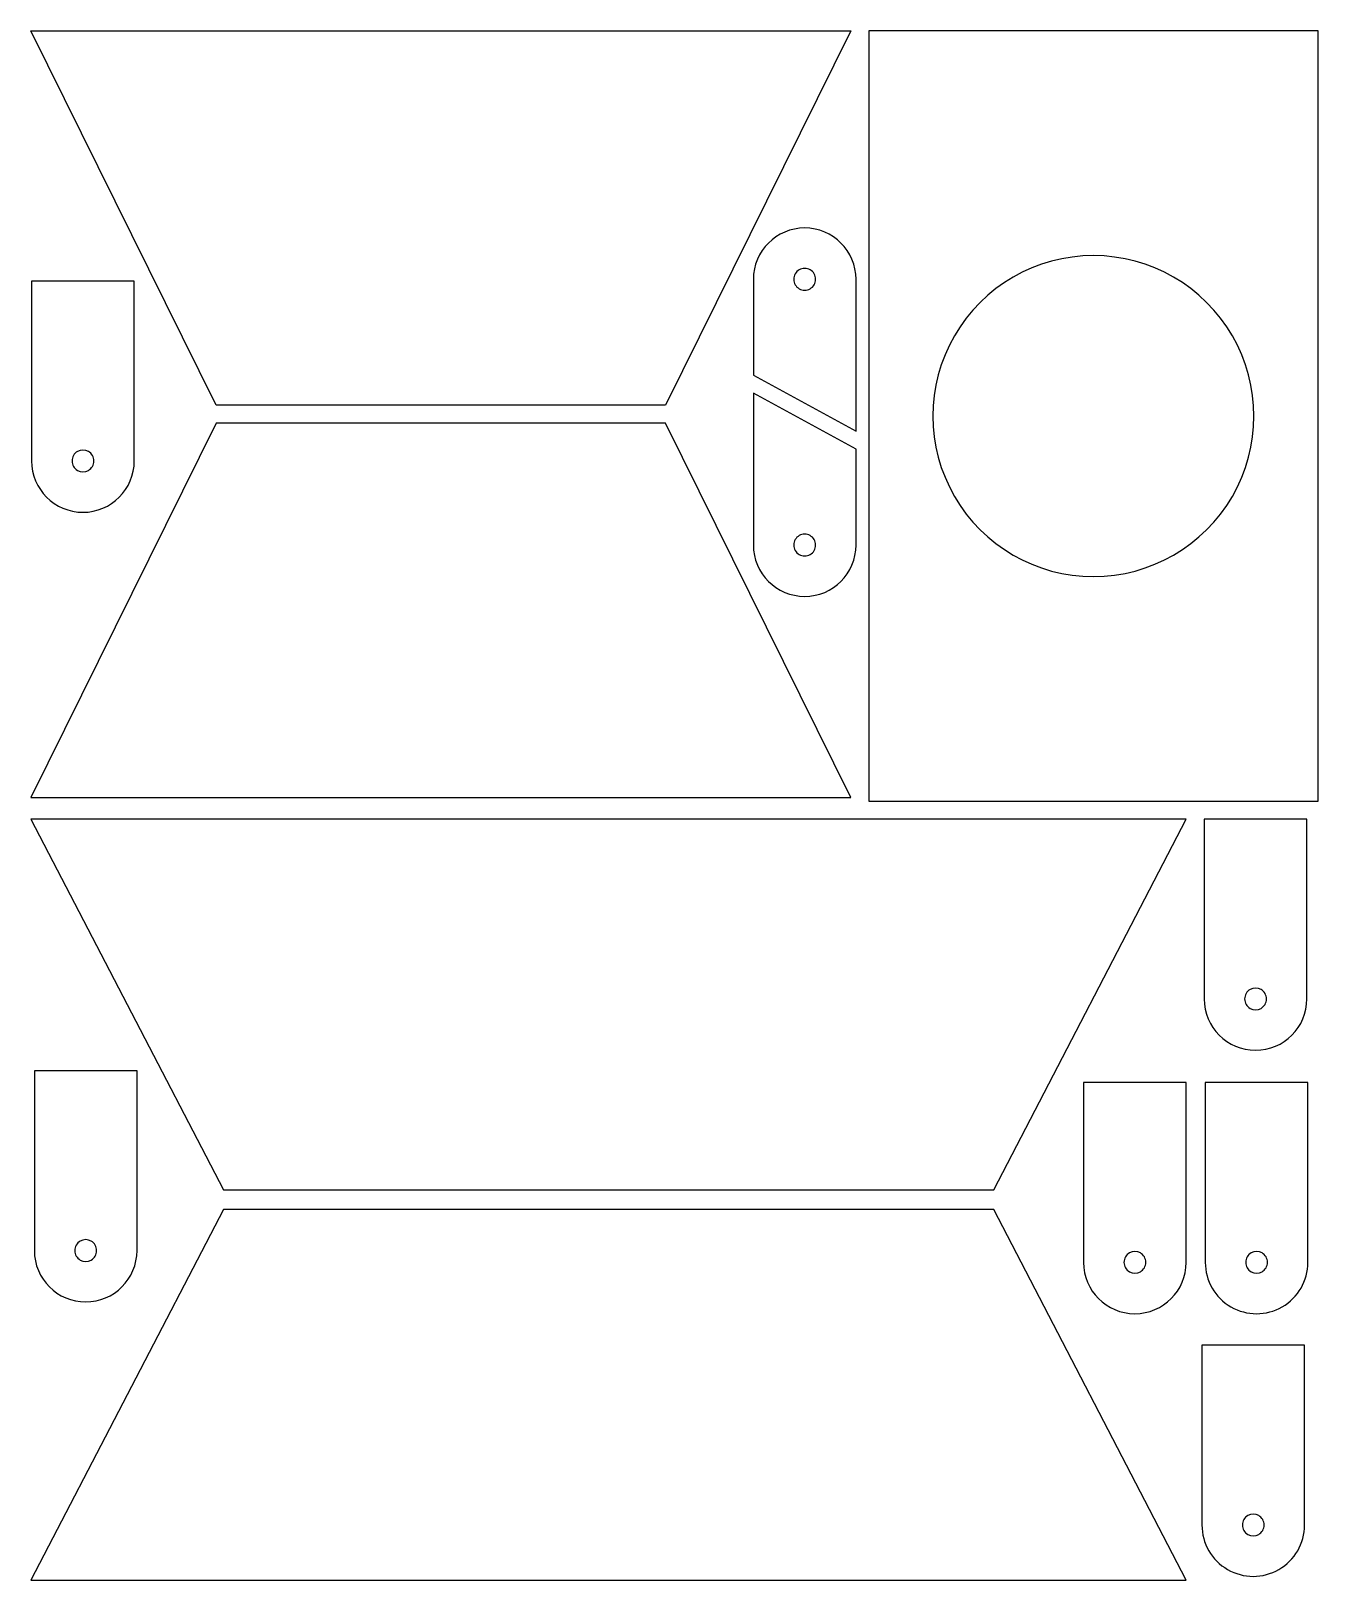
# Model space of a CAD drawing. Extents: x 0 to 501, y 2 to 605.
import ezdxf

# ---------------------------------------------------------------- set-up
doc = ezdxf.new("R2010")
doc.units = 0
doc.layers.add('Ebene_1', color=7, linetype='CONTINUOUS')

msp = doc.modelspace()

# ---------------------------------------------------------------- linework, layer by layer
at = {"layer": 'Ebene_1', "color": 7}
for p, q in [((72.298357, 459.09769), (0.132448, 604.86691)), ((0.132448, 604.86691), (319.464045, 604.86691)), ((319.464045, 604.86691), (247.298137, 459.09769)), ((326.463999, 604.867352), (326.463999, 304.867729)), ((501.463788, 604.867352), (326.463999, 604.867352)), ((501.463788, 304.867729), (501.463788, 604.867352)), ((413.963889, 517.367462), (413.963889, 517.367462)), ((0.37334, 507.397795), (0.37334, 437.397883)), ((40.373289, 507.397795), (0.37334, 507.397795)), ((40.373289, 437.397883), (40.373289, 507.397795)), ((281.509614, 508.144052), (281.509614, 470.769947)), ((281.509614, 508.144052), (281.509614, 508.144052)), ((321.509563, 449.024772), (321.509563, 508.144052)), ((321.509563, 508.144052), (321.509563, 508.144052)), ((301.509588, 503.894058), (301.509588, 503.894058)), ((281.509614, 470.769947), (281.509614, 470.769947)), ((281.509614, 470.769947), (321.509563, 449.024772)), ((247.298137, 459.09769), (72.298357, 459.09769)), ((321.509386, 442.024253), (281.509437, 463.769428)), ((281.509437, 463.769428), (281.509437, 463.769428)), ((281.509437, 463.769428), (281.509437, 404.650148)), ((72.298357, 452.09889), (0.132448, 306.32967)), ((247.298137, 452.09889), (72.298357, 452.09889)), ((319.464045, 306.32967), (247.298137, 452.09889)), ((321.509563, 449.024772), (321.509563, 449.024772)), ((321.509386, 404.650148), (321.509386, 442.024253)), ((321.509386, 442.024253), (321.509386, 442.024253)), ((24.623309, 437.397883), (24.623309, 437.397883)), ((281.509437, 404.650148), (281.509437, 404.650148)), ((301.509412, 408.900142), (301.509412, 408.900142)), ((321.509386, 404.650148), (321.509386, 404.650148)), ((0.132448, 306.32967), (319.464045, 306.32967)), ((326.463999, 304.867729), (501.463788, 304.867729)), ((450.131875, 297.867162), (0.132434, 297.867162)), ((0.132434, 297.867162), (75.132346, 153.535236)), ((375.131968, 153.535236), (450.131875, 297.867162)), ((457.13174, 297.867595), (457.13174, 227.867683)), ((497.131689, 297.867595), (457.13174, 297.867595)), ((497.131689, 227.867683), (497.131689, 297.867595)), ((481.381709, 227.867683), (481.381709, 227.867683)), ((1.44084, 199.853595), (1.44084, 129.853683)), ((41.440789, 199.853595), (1.44084, 199.853595)), ((41.440789, 129.853683), (41.440789, 199.853595)), ((410.13374, 195.267595), (410.13374, 125.267683)), ((450.133689, 195.267595), (410.13374, 195.267595)), ((450.133689, 125.267683), (450.133689, 195.267595)), ((457.533783, 195.267466), (457.533783, 125.267554)), ((497.533734, 195.267466), (457.533783, 195.267466)), ((497.533734, 125.267554), (497.533734, 195.267466)), ((75.132346, 153.535236), (375.131968, 153.535236)), ((75.132032, 145.867764), (0.132125, 1.535838)), ((375.131654, 145.867764), (75.132032, 145.867764)), ((450.131566, 1.535838), (375.131654, 145.867764)), ((25.690809, 129.853683), (25.690809, 129.853683)), ((434.383709, 125.267683), (434.383709, 125.267683)), ((481.783754, 125.267554), (481.783754, 125.267554)), ((456.233783, 92.967466), (456.233783, 22.967554)), ((496.233734, 92.967466), (456.233783, 92.967466)), ((496.233734, 22.967554), (496.233734, 92.967466)), ((480.483754, 22.967554), (480.483754, 22.967554)), ((0.132125, 1.535838), (450.131566, 1.535838))]:
    msp.add_line(p, q, dxfattribs=at)
for points in [[(301.509588, 528.140764), (290.465177, 528.140764), (281.51141, 519.188469), (281.509614, 508.144052)], [(321.509563, 508.144052), (321.507711, 519.188469), (312.554, 528.140764), (301.509588, 528.140764)], [(413.963889, 517.367462), (391.634818, 517.367462), (371.001905, 505.455044), (359.83737, 486.117501)], [(468.090408, 486.117502), (456.925872, 505.455045), (436.29296, 517.367462), (413.963889, 517.367462)], [(297.82682, 510.269799), (297.067055, 508.954465), (297.067055, 507.333639), (297.82682, 506.018305)], [(301.509588, 512.394046), (299.990593, 512.394975), (298.586586, 511.585133), (297.82682, 510.269799)], [(305.191959, 510.269662), (304.432299, 511.584926), (303.02847, 512.394804), (301.509588, 512.394046)], [(305.191959, 506.018443), (305.951619, 507.333707), (305.951619, 508.954398), (305.191959, 510.269662)], [(297.82682, 506.018305), (298.586586, 504.702971), (299.990593, 503.89313), (301.509588, 503.894058)], [(301.509588, 503.894058), (303.02847, 503.8933), (304.432299, 504.703179), (305.191959, 506.018443)], [(359.83737, 486.117501), (348.672834, 466.779959), (348.672834, 442.955124), (359.83737, 423.617581)], [(468.090408, 423.617581), (479.254943, 442.955124), (479.254943, 466.779959), (468.090408, 486.117502)], [(18.247705, 441.080253), (16.932441, 440.320593), (16.122563, 438.916764), (16.123321, 437.397883)], [(22.498924, 441.080253), (21.18366, 441.839913), (19.562969, 441.839913), (18.247705, 441.080253)], [(24.623309, 437.397883), (24.624067, 438.916764), (23.814188, 440.320593), (22.498924, 441.080253)], [(0.37334, 437.397883), (0.375137, 426.353472), (9.328904, 417.401161), (20.373315, 417.401161)], [(16.123321, 437.397883), (16.122563, 435.879001), (16.932441, 434.475172), (18.247705, 433.715512)], [(20.373315, 417.401161), (31.417725, 417.401161), (40.371493, 426.353472), (40.373289, 437.397883)], [(22.498924, 433.715512), (23.814188, 434.475172), (24.624067, 435.879001), (24.623309, 437.397883)], [(18.247705, 433.715512), (19.562969, 432.955852), (21.18366, 432.955852), (22.498924, 433.715512)], [(359.83737, 423.617581), (371.001905, 404.280038), (391.634818, 392.367621), (413.963889, 392.367621)], [(413.963889, 392.367621), (436.29296, 392.367621), (456.925872, 404.280038), (468.090408, 423.617581)], [(281.509437, 404.650148), (281.511289, 393.605731), (290.465, 384.653436), (301.509412, 384.653436)], [(297.827041, 406.775757), (297.067381, 405.460493), (297.067381, 403.839802), (297.827041, 402.524538)], [(301.509412, 408.900142), (299.99053, 408.9009), (298.586701, 408.091021), (297.827041, 406.775757)], [(305.19218, 406.775895), (304.432414, 408.091229), (303.028407, 408.90107), (301.509412, 408.900142)], [(301.509412, 384.653436), (312.553823, 384.653436), (321.50759, 393.605731), (321.509386, 404.650148)], [(305.19218, 402.524401), (305.951945, 403.839735), (305.951945, 405.460561), (305.19218, 406.775895)], [(297.827041, 402.524538), (298.586701, 401.209274), (299.99053, 400.399396), (301.509412, 400.400154)], [(301.509412, 400.400154), (303.028407, 400.399225), (304.432414, 401.209067), (305.19218, 402.524401)], [(475.006105, 231.550053), (473.690841, 230.790393), (472.880963, 229.386564), (472.881721, 227.867683)], [(479.257324, 231.550053), (477.94206, 232.309713), (476.321369, 232.309713), (475.006105, 231.550053)], [(481.381709, 227.867683), (481.382467, 229.386564), (480.572588, 230.790393), (479.257324, 231.550053)], [(457.13174, 227.867683), (457.133537, 216.823272), (466.087304, 207.870961), (477.131715, 207.870961)], [(472.881721, 227.867683), (472.880963, 226.348801), (473.690841, 224.944972), (475.006105, 224.185312)], [(475.006105, 224.185312), (476.321369, 223.425652), (477.94206, 223.425652), (479.257324, 224.185312)], [(477.131715, 207.870961), (488.176125, 207.870961), (497.129893, 216.823272), (497.131689, 227.867683)], [(479.257324, 224.185312), (480.572588, 224.944972), (481.382467, 226.348801), (481.381709, 227.867683)], [(19.315205, 133.536053), (17.999941, 132.776393), (17.190063, 131.372564), (17.190821, 129.853683)], [(23.566424, 133.536053), (22.25116, 134.295713), (20.630469, 134.295713), (19.315205, 133.536053)], [(25.690809, 129.853683), (25.691567, 131.372564), (24.881688, 132.776393), (23.566424, 133.536053)], [(1.44084, 129.853683), (1.442637, 118.809272), (10.396404, 109.856961), (21.440815, 109.856961)], [(17.190821, 129.853683), (17.190063, 128.334801), (17.999941, 126.930972), (19.315205, 126.171312)], [(21.440815, 109.856961), (32.485225, 109.856961), (41.438993, 118.809272), (41.440789, 129.853683)], [(23.566424, 126.171312), (24.881688, 126.930972), (25.691567, 128.334801), (25.690809, 129.853683)], [(428.008105, 128.950053), (426.692841, 128.190393), (425.882963, 126.786564), (425.883721, 125.267683)], [(432.259324, 128.950053), (430.94406, 129.709713), (429.323369, 129.709713), (428.008105, 128.950053)], [(434.383709, 125.267683), (434.384467, 126.786564), (433.574588, 128.190393), (432.259324, 128.950053)], [(475.408761, 128.948159), (474.093807, 128.18897), (473.283763, 126.785932), (473.283763, 125.267554)], [(479.658756, 128.948159), (478.343803, 129.707347), (476.723714, 129.707347), (475.408761, 128.948159)], [(481.783754, 125.267554), (481.783754, 126.785932), (480.973709, 128.18897), (479.658756, 128.948159)], [(19.315205, 126.171312), (20.630469, 125.411652), (22.25116, 125.411652), (23.566424, 126.171312)], [(410.13374, 125.267683), (410.135537, 114.223272), (419.089304, 105.270961), (430.133715, 105.270961)], [(425.883721, 125.267683), (425.882963, 123.748801), (426.692841, 122.344972), (428.008105, 121.585312)], [(428.008105, 121.585312), (429.323369, 120.825652), (430.94406, 120.825652), (432.259324, 121.585312)], [(430.133715, 105.270961), (441.178125, 105.270961), (450.131893, 114.223272), (450.133689, 125.267683)], [(432.259324, 121.585312), (433.574588, 122.344972), (434.384467, 123.748801), (434.383709, 125.267683)], [(457.533783, 125.267554), (457.533783, 118.122251), (461.345756, 111.519719), (467.533771, 107.947067)], [(473.283763, 125.267554), (473.283763, 123.749177), (474.093808, 122.346139), (475.408761, 121.58695)], [(475.408761, 121.58695), (476.723714, 120.827762), (478.343803, 120.827762), (479.658756, 121.58695)], [(479.658756, 121.58695), (480.973709, 122.346139), (481.783754, 123.749177), (481.783754, 125.267554)], [(487.533746, 107.947067), (493.72176, 111.519719), (497.533734, 118.122251), (497.533734, 125.267554)], [(467.533771, 107.947067), (473.721785, 104.374416), (481.345732, 104.374416), (487.533746, 107.947067)], [(474.108761, 26.648159), (472.793807, 25.88897), (471.983763, 24.485932), (471.983763, 22.967554)], [(478.358756, 26.648159), (477.043803, 27.407347), (475.423714, 27.407347), (474.108761, 26.648159)], [(480.483754, 22.967554), (480.483754, 24.485932), (479.673709, 25.88897), (478.358756, 26.648159)], [(456.233783, 22.967554), (456.233783, 15.822251), (460.045756, 9.219719), (466.233771, 5.647067)], [(471.983763, 22.967554), (471.983763, 21.449177), (472.793808, 20.046139), (474.108761, 19.28695)], [(474.108761, 19.28695), (475.423714, 18.527762), (477.043803, 18.527762), (478.358756, 19.28695)], [(478.358756, 19.28695), (479.673709, 20.046139), (480.483754, 21.449177), (480.483754, 22.967554)], [(486.233746, 5.647067), (492.42176, 9.219719), (496.233734, 15.822251), (496.233734, 22.967554)], [(466.233771, 5.647067), (472.421785, 2.074416), (480.045732, 2.074416), (486.233746, 5.647067)]]:
    msp.add_open_spline(points, degree=3, dxfattribs=at)

doc.saveas('drawing.dxf')
